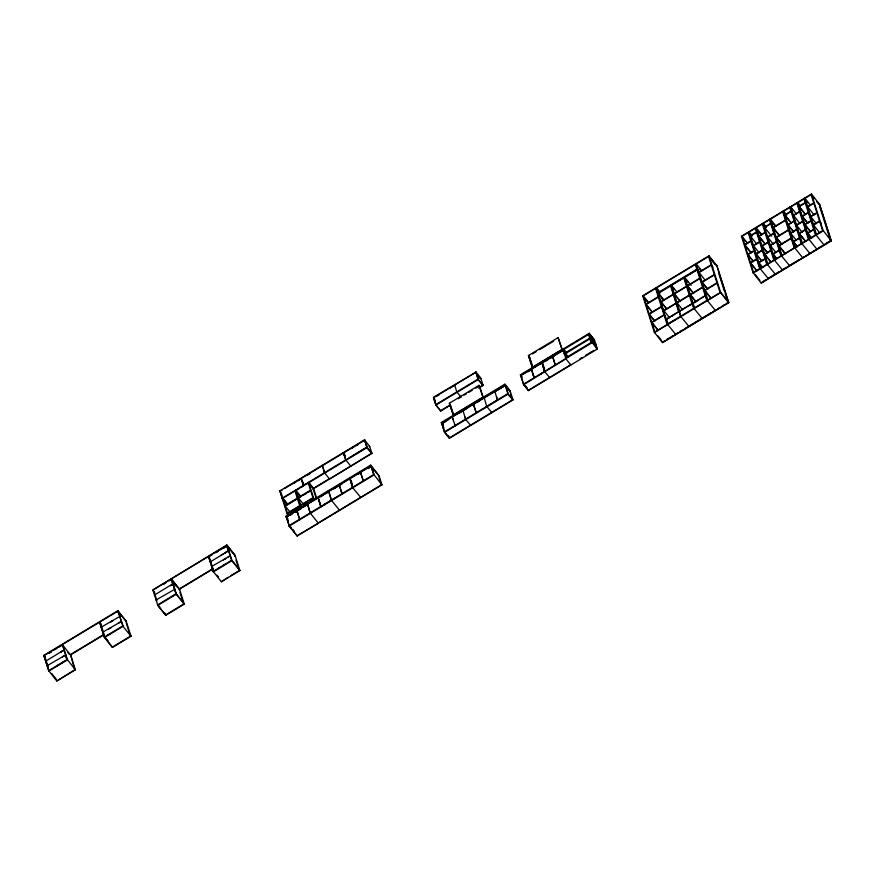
<?xml version="1.0" encoding="UTF-8"?>
<svg xmlns="http://www.w3.org/2000/svg" width="875" height="875" viewBox="0 0 875 875"><rect width="100%" height="100%" fill="white"/><g stroke="black" fill="none" stroke-linecap="round" stroke-linejoin="round"><path stroke-width="1.31" d="M548.078 358.75L547.422 359.166M449.641 405.639L440.716 411.031L435.717 404.644L433.387 397.359L475.945 372.214M440.716 411.031L435.958 405.07L433.606 397.709L475.989 372.148L480.747 378.098L483.098 385.459L478.636 388.15M282.155 498.203L279.836 490.919L364.492 439.852L369.688 446.425L369.206 446.72M433.716 398.038L434.186 397.753L435.258 401.1M437.062 396.025L439.294 394.68M450.439 387.953L453.786 385.93M454.431 385.547L455.383 384.967M475.617 372.761L480.856 378.438M280.055 491.269L282.341 489.934M284.517 488.578L321.322 466.375M322.438 465.708L364.809 440.136L367.161 447.497L305.823 484.498M293.541 483.525L295.772 482.18M298.003 480.834L300.234 479.489M306.928 475.453L310.275 473.441M351.542 448.547L353.762 447.202M355.994 445.856L358.225 444.511M364.919 440.475L364.448 440.759L366.034 442.739M435.717 404.644L477.991 379.137L475.661 371.853M456.564 392.241L457.516 391.672M477.75 379.455L482.989 385.131L479.642 387.144M435.958 405.07L478.341 379.498L475.989 372.148M364.492 439.852L366.811 447.136L282.122 498.269L287.853 516.239M303.013 485.8L303.964 485.231L302.892 481.884M345.395 460.239L345.975 460.283M352.559 455.908L354.791 454.562M357.022 453.217L359.253 451.872M361.484 450.527L363.716 449.181M366.581 447.453L371.82 453.119L371.339 453.414M296.866 489.858L299.13 488.534M301.306 487.178L303.592 485.844L301.306 478.494M449.378 403.233L479.03 385.339L479.533 385.973L483.306 397.786L482.803 397.163L453.152 415.045L453.655 415.68L449.378 403.233L453.152 415.045M562.373 350.098L561.87 349.464L532.208 367.358L528.445 355.534L558.097 337.641L562.373 350.098L533.969 367.227M458.194 398.748L460.534 397.337M464.045 395.216L466.386 393.805M468.727 392.394L472.238 390.283M475.737 388.161L478.078 386.75M532.591 353.872L536.091 351.75M539.602 349.639L544.917 346.533M545.453 346.106L547.794 344.695M548.33 344.466L553.634 341.173M440.617 410.692L449.531 405.311M312.714 488.786L328.322 479.358M370.705 453.797L329.547 479.019L324.428 472.697L322.503 465.708M285.02 505.575L297.303 498.17M298.266 497.591L310.548 490.175M312.812 489.114L371.93 453.458L369.578 446.097M310.658 490.503L298.364 497.919L303.417 504.241L306.764 502.217M288.378 504.252L298.309 498.258M303.822 494.933L306.031 493.598M308.241 492.264L310.45 490.941M104.223 634.594L70.623 654.872L75.381 669.812L56.842 680.991L48.661 670.633L43.75 655.441L117.917 610.695L126.241 621.316M208.72 556.894L213.172 571.397L221.353 581.755L239.903 570.566L235.025 555.297L226.8 545.016L152.742 590.078L226.909 545.344L235.134 555.625M43.859 655.769L118.016 611.034M51.089 651.93L48.781 653.33L51.122 651.963M54.567 649.83L56.886 648.441M59.205 647.041L62.683 644.941L67.452 659.881L48.913 671.059L44.144 656.13M165.78 582.75L163.461 584.15L165.769 582.794M169.258 580.65L171.577 579.25L179.506 589.181L184.275 604.122L165.736 615.3L157.795 605.38L153.092 590.439M209.814 556.183L212.133 554.783M217.93 551.294L215.611 552.694L217.941 551.327M220.238 549.894L223.716 547.794M169.225 580.716L171.533 579.327L175.984 593.83L184.275 604.122M44.242 656.458L44.723 656.173L48.453 667.844M117.939 612.008L118.409 611.712L126.35 621.644L125.869 621.939M153.617 590.483L153.136 590.767L154.722 592.758M172.856 585.069L171.675 579.589L179.616 589.509L179.134 589.805M208.764 557.211L209.234 556.927L212.964 568.608M223.825 548.133L227.303 546.033L235.244 555.964L234.762 556.248M708.925 255.861L642.709 295.805L654.445 332.598L720.672 292.655L708.925 255.861L716.975 265.923L728.722 302.717L662.495 342.661L654.347 332.27L668.062 323.991L666.597 319.386M811.464 194.009L741.431 236.25L753.167 273.044L823.2 230.803L811.464 194.009L819.503 204.269M811.562 194.338L741.53 236.589L745.5 241.555M287.416 513.1L299.709 505.684M300.661 505.116L312.955 497.7M287.525 513.439L299.819 506.023M313.064 498.028L300.77 505.444L302.455 507.555M299.097 500.598L297.413 498.498L285.119 505.914L290.172 512.225L300.223 506.166M310.122 500.194L312.353 498.848M101.139 627.2L119.853 616.438M154.405 595.077L172.802 583.855L170.822 585.703M750.291 235.736L756.438 232.028M764.488 227.172L770.634 223.464M784.831 214.9L790.978 211.192M805.175 202.628L799.028 206.336L805.383 214.277M60.747 651.984L64.203 649.906L45.795 661.117M170.789 585.605L173.097 584.216M220.653 555.527L222.95 554.137M225.258 552.748L228.714 550.659L210.306 561.87M60.78 652.083L64.236 649.994M225.291 552.836L228.463 550.397M287.777 519.017L285.906 516.272L370.672 465.139L378.973 475.53L381.948 484.87L297.194 536.003L289.253 526.072L286.267 517.038L370.913 465.97L373.953 474.939L371.208 466.331L367.708 468.442M507.642 393.936L512.881 399.613L449.312 437.959L444.412 431.9L441.306 422.527L504.875 384.18L510.005 390.589L512.991 399.941L449.422 438.288L444.653 432.327L441.886 423.642M522.047 377.333L520.373 374.828L589.236 333.288L594.366 339.708L597.352 349.048L528.478 390.589L523.72 384.639L520.953 375.955M756.547 232.356L750.4 236.064L756.755 244.005M770.744 223.792L764.597 227.5L771.641 236.108M791.087 211.52L784.941 215.228L791.295 223.169M805.284 202.956L799.137 206.664L805.492 214.605M453.95 415.308L468.956 406.262M472.073 404.567L483.044 397.939M286.114 516.939L370.88 465.806L370.672 465.139M441.525 423.194L505.094 384.847L504.875 384.18M520.581 375.495L589.455 333.955L594.584 340.364L593.622 340.944M505.411 385.372L441.667 423.292L443.472 425.633M528.478 390.589L523.48 384.212L520.734 375.594L563.292 350.459M657.595 292.972L697.331 268.997M295.411 512.006L300.978 508.648M303.209 507.303L305.441 505.958M325.522 493.85L328.869 491.827M334.436 488.458L342.245 483.755M367.894 468.278L371.241 466.266L374.019 474.939L289.253 526.072M443.002 422.975L448.58 419.606M459.725 412.88L461.956 411.534M464.188 410.189L466.419 408.844M495.414 391.355L503.223 386.641M545.486 361.156L547.717 359.8M549.948 358.455L554.411 355.764M657.705 293.3L697.43 269.336M290.041 515.288L292.381 513.887M300.639 508.9L296.756 510.716L299.786 519.673L296.855 510.65L298.32 514.697M320.666 496.814L322.995 495.414M333.594 489.016L339.238 485.078L342.169 494.113L339.412 485.505M358.28 474.13L360.609 472.719M443.111 422.953L445.452 421.542M477.236 402.369L479.566 400.958M498.422 389.583L503.081 386.772M528.008 371.744L530.337 370.333M286.584 517.727L287.066 517.431L288.159 520.877M295.509 512.345L297.741 511M368.003 468.606L370.234 467.261M505.083 385.919L510.322 391.584L509.852 391.88M542.248 363.497L542.719 363.212L544.556 368.944M657.803 293.628L697.539 269.664M645.947 304.161L658.241 296.745M711.211 264.797L698.917 272.212L705.37 280.481M750.805 240.909L744.669 244.617L751.012 252.558M765.002 232.345L758.866 236.053L765.209 243.994M785.345 220.073L773.062 227.489L779.406 235.43M799.542 211.509L793.395 215.217L799.859 223.486M813.739 202.945L807.603 206.653L814.056 214.922M564.134 353.609L590.625 337.63L595.755 344.05M47.097 665.744L65.789 654.883M102.725 632.188L121.45 621.425L117.961 623.416M155.991 600.053L174.716 589.291M211.619 566.497L230.333 555.734M658.339 297.084L646.056 304.5L652.4 312.441M699.027 272.541L711.32 265.125L712.906 267.116M750.914 241.238L744.767 244.945L751.122 252.886M765.111 232.673L758.964 236.381L765.319 244.322M785.455 220.402L773.161 227.817L779.516 235.758M793.505 215.545L799.652 211.838L801.237 213.817M807.702 206.981L813.848 203.273M62.333 656.972L64.641 655.583M108.741 628.983L111.048 627.594M225.695 558.425L223.398 559.814L225.728 558.523M228.003 557.036L230.311 555.647M564.353 354.266L590.833 338.297L595.962 344.706L595.011 345.286M70.514 654.544L102.966 634.966M179.408 588.853L211.848 569.275M179.506 589.181L213.117 568.914M716.494 266.405L716.975 266.12L709.034 256.189L642.819 296.133L648.375 303.089M565.523 357.952L592.014 341.972L597.144 348.381L596.181 348.961M48.661 670.633L67.102 659.52L62.355 644.656L70.722 655.2L74.386 668.467M175.984 593.83L157.555 604.953L165.736 615.3M213.172 571.397L231.612 560.273L226.8 545.016M373.669 474.578L289.012 525.645L297.194 536.003M444.412 431.9L507.872 393.619L505.127 385.011M523.48 384.212L592.222 342.639L589.236 333.288M759.555 241.773L753.408 245.481L759.073 252.766M773.752 233.209L767.605 236.917L773.27 244.202M794.095 220.938L787.948 224.645L793.505 231.591M808.292 212.373L802.145 216.081L807.702 223.027M56.919 665.842L59.227 664.442M61.545 663.042L63.864 661.642M104.902 636.891L104.431 637.175L112.47 647.434L131.009 636.256L126.142 620.987M107.898 635.075L110.217 633.686M157.697 605.041L159.753 606.747M171.598 596.652L176.236 593.863L184.166 603.794L166.786 614.272M217.952 568.695L220.27 567.295M222.589 565.895L224.908 564.495M231.383 560.591L231.853 560.306L239.794 570.238L230.519 575.827M289.144 525.744L291.211 527.439M323.717 504.886L325.948 503.541M328.18 502.195L330.411 500.85M331.056 500.467L331.636 500.511M332.642 499.505L334.873 498.159M373.428 474.895L373.909 474.611L381.948 484.87M484.695 407.783L487.036 406.766M489.158 405.092L491.389 403.747M493.62 402.402L495.852 401.056M523.611 384.3L527.264 387.986M540.345 374.216L542.577 372.87M544.327 371.809L545.278 371.23M673.225 294.241L660.942 301.656L666.498 308.613M686.47 286.256L674.188 293.672L680.531 301.613M687.422 285.677L699.716 278.261M753.517 245.809L759.653 242.102M767.714 237.245L773.85 233.538M794.194 221.266L788.047 224.973L793.603 231.93M117.983 611.1L123.069 626.325L104.53 637.503L99.542 622.223L101.358 624.553M157.795 605.38L176.334 594.191L171.577 579.25L176.28 594.191M444.653 432.327L508.222 393.98L505.455 385.295M523.72 384.639L565.994 358.739M673.334 294.569L661.041 301.984L666.597 308.941M686.58 286.584L674.286 294L679.842 300.945M699.825 278.6L687.531 286.005L693.087 292.961M378.809 476.809L379.291 476.525L370.88 465.806M649.053 313.917L661.347 306.502M702.034 281.958L714.317 274.542M747.775 254.363L753.922 250.655M768.119 242.091L761.972 245.798L767.528 252.744M788.462 229.819L776.169 237.234L781.725 244.18M796.513 224.963L802.659 221.255M810.709 216.398L816.856 212.691M714.427 274.87L702.133 282.286L707.689 289.242M788.561 230.147L776.278 237.562L781.834 244.519M802.758 221.583L796.622 225.291L802.178 232.247M816.955 213.019L810.819 216.727L816.375 223.683M579.862 358.805L582.17 357.416M585.627 355.337L593.688 350.47M528.38 390.261L570.763 364.7M756.055 253.794L762.202 250.086M770.263 245.23L776.398 241.522M790.595 232.958L796.742 229.25M804.792 224.394L810.939 220.686M762.311 250.425L756.164 254.122L761.72 261.078M776.508 241.85L770.361 245.558L775.917 252.514M796.852 229.589L790.705 233.286L796.261 240.242M676.058 303.089L663.764 310.505L669.32 317.45M677.009 302.52L689.292 295.105M690.255 294.525L702.538 287.109M663.863 310.833L676.156 303.417M689.402 295.433L677.108 302.848L682.664 309.794M75.283 669.473L56.842 680.991M112.361 647.106L130.9 635.917M165.627 614.972L166.108 614.688L164.522 612.697M228.211 577.227L221.353 581.755M297.084 535.675L318.38 523.217L310.089 512.925L307.628 504.678M319.397 522.222L338.352 510.781M338.986 510.398L381.85 484.542M664.005 314.814L651.711 322.23L658.055 330.17M716.975 282.855L704.681 290.27L711.036 298.211M750.433 262.675L756.569 258.967M770.777 250.403L764.63 254.111L770.973 262.052M791.109 238.131L778.827 245.547L785.17 253.487M805.306 229.567L799.17 233.275L805.514 241.216M819.503 221.003L813.367 224.711L819.82 232.991M717.084 283.194L704.791 290.598L711.145 298.55M756.678 259.295L750.531 263.003L756.886 270.955M791.219 238.47L778.925 245.875L785.28 253.827M805.416 229.895L799.269 233.603L805.623 241.555M813.466 225.039L819.613 221.331L821.198 223.322M764.947 258.683L758.8 262.391L762.88 267.684M772.997 253.827L779.144 250.119M799.488 237.847L793.341 241.555L797.311 246.52M813.684 229.283L807.538 232.991L811.508 237.945M705.709 295.444L666.083 319.353M758.909 262.719L765.056 259.011M779.253 250.447L773.106 254.155L776.278 258.125M666.017 319.342L658.284 293.344L663.841 300.289M667.122 318.675L698.042 300.07M700.23 298.747L705.742 295.378M667.22 319.014L669.43 317.68M671.639 316.345L673.848 315.022M678.891 311.97L670.95 285.305M689.292 305.692L697.025 301.033M668.697 323.608L670.895 322.273M673.105 320.95L675.314 319.616M680.356 316.575L680.936 316.619M664.486 340.867L662.386 342.53L728.602 302.575L716.866 265.792M666.695 339.533L668.905 338.198M671.114 336.864L673.323 335.541M675.052 334.491L677.731 332.872M679.941 331.538L682.15 330.214M685.453 328.212L689.248 325.927M689.872 325.555L702.494 317.942M703.117 317.559L710.839 312.9M713.048 311.566L715.258 310.242L707.077 300.278L667.45 324.177L675.522 334.206M717.467 308.908L719.677 307.573M721.875 306.239L724.084 304.916M726.294 303.581L728.503 302.247L720.562 292.316L706.847 300.595L705.742 297.15M766.073 279.584L761.108 282.975L831.141 240.723L819.394 203.941M767.627 278.644L779.253 271.633M781.823 270.08L786.352 267.345M788.922 265.803L794.916 262.183M797.125 260.848L799.323 259.525M818.869 247.734L824.042 245.011L816.102 235.08L804.366 198.286M824.95 244.07L830.014 241.008M831.031 240.395L830.561 240.68L819.438 205.844M831.25 240.866L761.217 283.117L753.069 272.716L823.091 230.464L831.25 240.866L819.514 204.072M814.264 198.603L811.092 194.622L822.62 230.759M816.648 201.578L819.022 204.553M810.502 205.286L804.945 198.33L816.473 234.456M805.263 199.609L807.647 202.595M805.58 200.9L803.994 198.909L815.522 235.036M809.977 214.692L808.391 212.702L802.244 216.409L807.8 223.366M800.231 205.592L797.847 202.617L809.375 238.744M797.366 202.902L799.75 205.888M812.634 223.005L811.048 221.025L804.902 224.722L810.458 231.678M815.38 231.591L813.794 229.611L807.647 233.319L811.617 238.284M805.591 225.389L810.348 231.35M796.305 213.85L790.748 206.894L802.277 243.02M790.267 207.189L791.853 209.169M786.822 215.152L783.65 211.181L795.178 247.308M786.417 216.88L791.186 222.841M801.183 240.166L799.597 238.175L793.45 241.883L797.42 246.848M775.961 226.122L770.405 219.166L781.933 255.292M773.106 223.431L775.48 226.406M766.478 227.423L763.306 223.453L774.834 259.58M762.825 223.738L764.422 225.728M769.814 244.409L768.228 242.419L762.081 246.127L767.638 253.083M761.764 234.686L756.208 227.73L767.736 263.856M755.727 228.025L761.283 234.97M772.461 252.722L770.875 250.731L764.728 254.439L771.083 262.391M773.795 254.811L776.169 257.797M752.281 235.987L749.109 232.017L760.638 268.144M748.628 232.302L751.012 235.287M749.744 234.577L748.158 232.597L759.686 268.723M755.617 252.973L754.031 250.983L747.884 254.691L753.441 261.647M747.567 243.25L742.011 236.294L753.539 272.431M756.853 254.789L761.611 260.75M748.573 255.358L753.331 261.308M751.22 263.67L756.777 270.616M755.125 274.411L759.894 280.372M714.908 264.425L708.553 256.484L720.081 292.611M720.672 292.655L728.722 302.717M701.827 270.845L696.27 263.889L707.798 300.016M695.789 264.184L697.375 266.164M699.759 269.15L701.345 271.13M702.822 282.953L707.591 288.903M704.233 289.428L702.647 287.448L690.353 294.853L695.909 301.809M691.119 285.305L684.775 277.364L692.978 303.078M686.678 280.634L688.264 282.614M688.22 286.672L693.777 293.617M691.042 295.52L695.013 300.486M677.086 292.305L671.53 285.348L679.733 311.073M671.048 285.644L674.231 289.614M679.328 311.358L680.695 316.192M679.219 311.423L680.586 316.258L688.767 326.211M660.505 292.83L656.534 287.864L658.077 292.677L663.633 299.633M656.064 288.148L659.236 292.119M657.967 291.419L655.583 288.433L667.111 324.559M658.602 294.623L660.188 296.614M661.773 298.594L663.359 300.584M663.042 308.82L661.456 306.83L649.163 314.245L654.719 321.191M665.689 317.133L664.103 315.142L651.82 322.558L658.164 330.498M648.845 302.805L643.289 295.848L654.817 331.975M646.734 305.156L652.291 312.113M649.852 314.902L654.609 320.863M658 335.945L661.172 339.916M591.347 340.703L589.881 338.866L591.062 342.552M592.222 342.639L597.352 349.048M566.847 353.019L563.916 349.355L565.097 353.03L568.017 356.694M568.236 357.361L565.305 353.697L566.475 357.372M565.731 358.608L570.861 365.028L570.653 364.361M566.038 359.067L562.756 349.267M552.803 356.781L555.439 365.455L552.519 356.42M542.205 363.169L544.666 371.427M542.095 363.234L544.556 371.492L549.566 377.475M528.445 355.534L532.339 366.8M531.606 369.567L534.362 378.175M531.508 369.633L534.253 378.241M520.373 374.828L521.839 376.666M505.094 384.847L510.213 391.256M507.872 393.619L512.991 399.941M494.922 391.694L497.569 400.367M478.002 375.747L480.375 378.722M477.991 379.137L483.098 385.459M484.334 398.092L486.686 406.405L491.695 412.388M473.342 404.184L475.989 411.917M476.372 413.153L473.452 404.119M461.114 397.25L456.794 391.923L454.573 384.573M470.498 425.173L465.5 419.18L463.137 410.867M455.186 425.928L452.255 416.905L453.228 419.781M441.306 422.527L443.505 425.272M366.811 447.136L371.93 453.458M360.719 472.653L363.355 481.327M343.689 452.922L345.723 459.856L350.634 465.905M363.464 481.272L360.423 472.303M345.909 460.272L343.295 452.637L344.794 456.597M350.12 479.052L352.581 487.298M350.011 479.117L352.472 487.364L360.653 497.328M341.983 493.697L341.491 491.586M328.923 491.827L331.68 500.445M328.825 491.892L331.286 500.15L339.467 510.103M318.052 497.864L320.972 506.898L318.336 498.225M301.208 478.559L303.527 485.844M320.797 506.472L318.73 499.45M303.352 485.417L302.477 482.136M307.738 504.613L310.45 513.297M300.989 496.639L295.947 490.328L301.569 507.959M298.834 494.823L300.519 496.923M279.836 490.919L282.056 497.35M282.778 498.006L287.536 503.967M287.744 504.634L282.702 498.312L288.323 515.944M287.273 504.919L282.22 498.597L308.711 482.628L313.753 488.939L308.23 482.912L313.862 500.544M285.906 516.272L287.569 518.35M292.797 529.43L294.383 531.409M226.822 546.317L228.408 548.308M231.612 560.273L239.903 570.566M216.967 575.17L218.553 577.161M171.205 579.873L172.791 581.864M174.377 583.844L176.761 586.819M131.009 636.256L122.719 625.964L104.289 637.077L112.47 647.434M101.106 627.113L104.573 637.438M105.7 637.886L108.073 640.861M62.311 645.564L63.897 647.544M67.867 652.509L69.453 654.5M75.381 669.812L67.342 659.542L66.872 659.837L66.041 657.234M43.75 655.441L45.391 657.497M51.658 673.422L56.427 679.383M797.267 202.573L809.003 239.367L816.944 249.287L802.747 257.852L794.806 247.931L783.07 211.137M796.895 203.186L808.423 239.323M809.736 253.247L801.905 243.644L790.169 206.85M789.797 207.473L801.325 243.6M782.698 211.761L794.227 247.887M789.392 265.519L781.561 255.916L769.825 219.122M769.453 219.745L780.981 255.872M782.294 269.795L774.463 260.203L762.727 223.409M762.355 224.022L773.883 260.159M775.195 274.083L767.364 264.48L755.628 227.686M755.256 228.309L766.784 264.436M768.097 278.359L760.266 268.767L748.53 231.973M718.966 274.148L724.314 290.927M725.145 293.508L728.022 302.531M695.68 263.845L707.427 300.639L705.414 295.094M695.308 264.469L696.85 269.292M697.058 269.948L705.272 295.662M702.013 318.227L693.831 308.262L692.18 303.078L693.809 307.267M693.087 303.406L694.181 306.863M684.195 277.32L694.181 308.623M683.823 277.944L692.027 303.658M670.578 285.928L678.781 311.642M655.955 287.82L667.691 324.603M588.503 334.523L589.673 338.209M558.097 337.641L562.472 350.853M542.139 363.169L544.906 371.853M529.298 356.3L532.459 366.231M529.08 355.983L532.448 366.559M533.181 374.489L533.969 376.939M510.573 394.166L512.039 398.748M496.497 396.616L497.175 399.142M479.03 385.339L483.252 398.191M465.008 416.927L465.85 419.552M450.559 405.256L453.764 415.428M448.58 435.662L449.422 438.288M442.837 424.834L443.931 428.269M379.17 477.958L381.369 484.827M364.777 440.213L367.095 447.497M344.564 454.081L345.275 456.312M351.006 480.233L352.1 483.667M350.164 479.38L351.684 483.973M322.219 465.347L324.778 473.058M328.289 490.711L328.497 491.367M316.575 497.755L313.655 488.611L308.602 482.289L314.333 500.259M313.688 490.481L316.094 498.039M295.356 490.284L301.098 508.244M294.984 490.897L300.617 508.528M280.995 492.428L282.056 495.775M286.552 517.398L289.297 526.006M236.009 560.142L238.908 569.22M227.194 545.705L231.963 560.634L213.423 571.823L208.655 556.883M227.237 547.619L228.484 551.513M179.966 592.397L183.695 604.078M154.033 591.784L156.931 600.863M126.284 623.23L130.43 636.212M117.917 610.695L123.003 626.314M100.756 623.908L104.486 635.589M99.827 622.573L100.997 626.248M112.908 620.517L110.611 621.906L112.941 620.616"/></g></svg>
